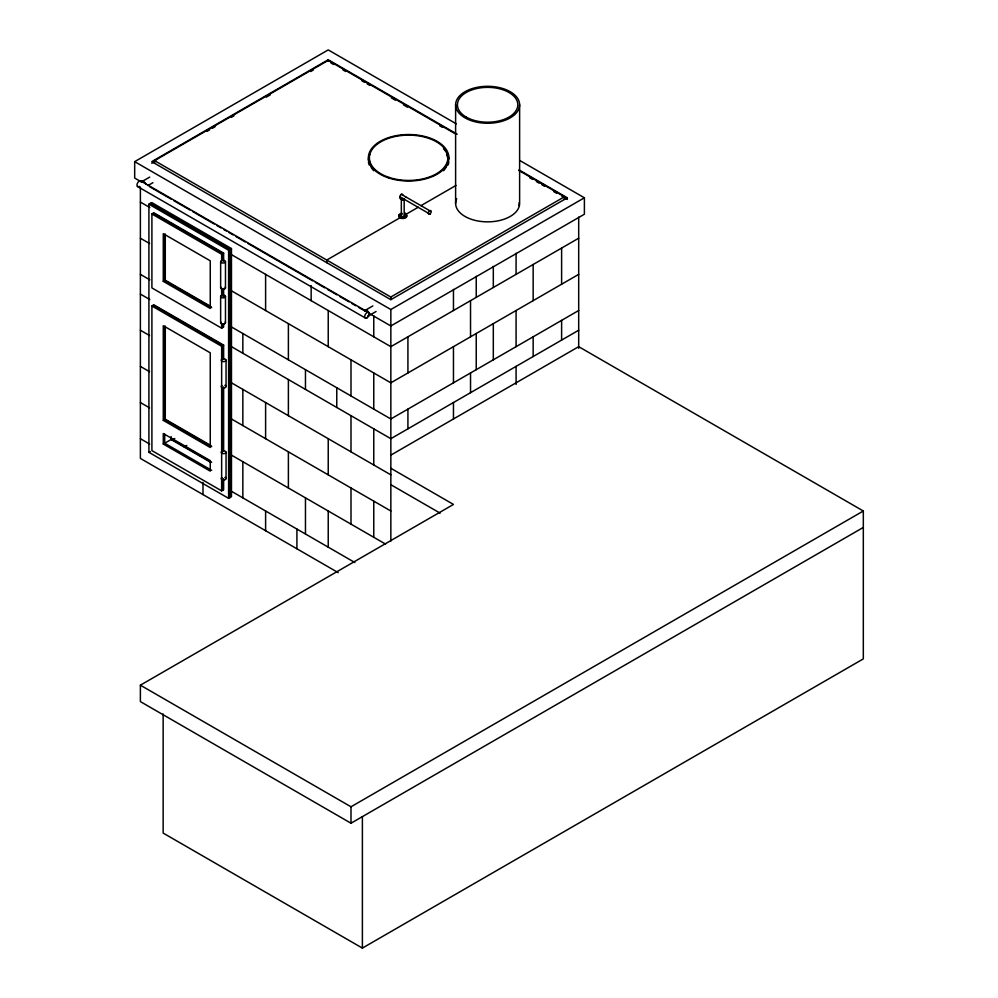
<?xml version="1.0" encoding="UTF-8"?>
<svg xmlns="http://www.w3.org/2000/svg" width="998" height="998" viewBox="0 0 998 998"><rect width="100%" height="100%" fill="white"/><g stroke="black" fill="none" stroke-linecap="round" stroke-linejoin="round"><path stroke-width="1.5" d="M364.769 311.039L364.969 310.603A3.219 1.859 60 0 1 368.923 312.873L369.148 313.634A3.219 1.859 60 0 1 367.538 315.929M141.429 181.96L134.68 178.068L134.68 161.639L328.23 49.9L456.311 123.852M457.171 134.206L328.23 59.755L151.758 161.639L390.842 299.674L567.313 197.791L567.313 199.438L561.936 196.332M154.565 163.26L154.565 160.628L328.192 60.391L455.986 134.181M151.758 163.285L155.8 160.952M206.998 131.399L209.692 129.84M212.387 128.28L215.069 126.734M231.237 117.402L233.931 115.843M266.266 97.18L270.308 94.847M310.715 71.519L313.409 69.96M142.19 181.436L149.712 177.095M147.916 185.566L152.931 182.671M148.914 204.203L151.758 202.557L231.461 248.564L231.461 496.705L228.604 498.339L148.914 452.331L148.914 204.203L228.604 250.211L231.461 248.564M223.627 323.951L223.627 327.032L221.643 328.18L151.908 287.923L151.908 213.984L153.892 212.823L223.627 253.093L223.627 260.79M163.285 281.349L210.254 308.469L210.254 260.815L163.285 233.694L163.285 281.349L165.281 280.201L210.902 306.536M151.908 213.984L221.643 254.241L223.627 253.093M223.627 478.828L223.627 489.719L221.643 490.866L151.908 450.609L151.908 305.999L153.892 304.852L223.627 345.108L223.627 359.105M429.801 210.753L401.333 194.323A2.008 1.16 -60 0 0 399.911 196.781L399.911 198.427L402.755 200.074L404.178 199.251L404.178 217.838M402.132 216.529L326.77 260.041L326.77 262.674M406.174 214.208L418.287 207.21M420.981 205.65L455.974 185.453M151.908 305.999L221.643 346.256L223.627 345.108M163.285 420.37L210.254 447.491L210.254 352.83L163.285 325.722L163.285 420.37L165.281 419.222L210.902 445.557M365.33 310.266L372.853 305.924M154.565 160.628L390.804 297.017L564.419 196.781L564.419 199.413M368.561 315.842L376.071 311.501M134.68 161.639L390.842 309.53L584.391 197.791L584.391 214.221L390.842 325.959L369.272 313.509M148.914 452.331L150.336 451.508M163.285 444.035L210.254 471.143L210.254 460.627L163.285 433.519L163.285 444.035L171.12 439.519L210.828 462.448M172.105 440.093L174.775 438.559M221.643 419.222L223.065 418.399M184.168 446.942L186.776 445.432M578.69 238.21L390.842 346.668L230.476 254.078M578.69 274.363L390.842 382.82L231.074 290.58M578.69 310.515L390.842 418.973L230.713 326.521M578.69 330.238L390.842 438.696L230.713 346.244M390.842 455.125L578.69 346.668L863.32 511.001L863.32 658.892L362.386 948.1L163.148 833.068L163.148 713.982M863.32 527.431L350.997 823.213L140.381 701.606L140.381 685.177L453.466 504.427L390.842 468.274M140.381 685.177L350.997 806.783L863.32 511.001M139.258 186.401L138.959 186.564A3.219 1.859 -60 0 1 137 185.428L137 184.742A3.219 1.859 -60 0 1 139.271 181.162A3.219 1.859 -60 0 1 141.516 182.147L141.828 181.773A3.219 1.859 60 0 1 145.77 184.044M404.115 217.04L404.202 217.015A2.008 1.16 0 0 0 404.514 216.766M519.671 160.429L584.391 197.791M518.96 169.872L567.313 197.791M519.06 170.596L564.419 196.781M330.912 62.949L333.606 64.508M343 69.935L345.695 71.482M361.812 80.788L364.495 82.335M367.177 83.894L369.871 85.441M391.353 97.854L395.383 100.174M403.441 104.827L407.471 107.16M439.706 125.76L442.401 127.32M529.701 177.719L532.383 179.278M536.413 181.599L539.107 183.145M541.789 184.705L544.471 186.252M553.878 191.678L556.56 193.225M399.911 196.781L429.801 214.034M140.656 180.9L368.761 312.611M149.513 186.638L171.082 199.089M173.789 200.648L189.957 209.992M192.664 211.539L214.233 224.001M216.928 225.548L220.97 227.893M223.664 229.44L226.359 231M229.066 232.559L233.108 234.892M235.802 236.451L245.234 241.903M247.941 243.462L312.648 280.825M315.343 282.372L324.787 287.823M327.481 289.383L336.912 294.834M339.607 296.381L349.051 301.833M351.745 303.392L355.787 305.725M358.482 307.284L365.231 311.176M137.45 186.426L365.567 318.137M150.336 203.38L230.039 249.388L230.039 497.528M140.381 202.07L149.787 207.497M153.33 213.16L223.065 253.417L223.065 261.114M140.381 238.223L149.575 243.524M211.676 307.646L164.707 280.525L164.707 234.418M140.381 274.363L149.812 279.814M140.381 294.086L149.812 299.537M153.33 305.176L223.065 345.433L223.065 359.43M140.381 330.238L149.575 335.553M231.025 382.571L390.842 474.848M390.842 484.704L440.143 513.159M140.381 366.391L149.575 371.705M231.025 418.723L390.842 511.001M140.381 402.543L149.575 407.858M231.025 454.876L385.59 544.11M211.676 446.667L164.707 419.547L164.707 326.446M171.681 439.182L211.651 462.261M211.676 470.332L164.707 443.212L164.707 434.205M140.381 438.696L149.7 444.085M230.975 491.004L354.876 562.535M338.222 572.64L140.381 458.419L140.381 187M578.69 217.127L578.69 348.314M561.612 248.078L561.612 284.23M561.612 320.383L561.612 340.093M533.157 264.507L533.157 300.66M533.157 336.813L533.157 356.536M519.621 104.778A31.998 18.475 0 0 1 471.617 120.783A31.998 18.475 0 0 1 471.617 88.785A31.998 18.475 0 0 1 519.621 104.778L519.621 203.38A31.998 18.475 0 0 1 483.444 221.693A31.998 18.475 0 0 1 456.71 198.602M516.078 253.28L516.078 274.363M516.078 310.515L516.078 346.668M516.078 366.391L516.078 384.467M493.311 266.429L493.311 287.511M493.311 323.664L493.311 359.816M476.233 276.284L476.233 297.367M476.233 333.519L476.233 369.672M470.532 300.66L470.532 336.813M470.532 372.965L470.532 392.688M455.612 104.778L455.612 203.38M453.466 289.432L453.466 310.515M453.466 346.668L453.466 382.82M453.466 402.543L453.466 419.11M407.92 336.813L407.92 372.965M407.92 409.118L407.92 428.828M402.755 200.074L402.755 198.427A2.008 1.16 -60 0 0 404.552 198.976A2.008 1.16 0 0 1 401.982 199.5A2.008 1.16 0 0 1 400.809 198.128M401.333 197.604L401.333 216.329M390.842 309.53L390.842 541.153M390.804 297.017L390.804 299.649M373.763 315.717L373.763 336.813M373.763 372.965L373.763 409.118M373.763 428.828L373.763 464.981M373.763 501.133L373.763 537.286M362.386 816.638L362.386 948.1M350.997 359.816L350.997 395.969M350.997 415.692L350.997 451.844M350.997 487.997L350.997 524.137M350.997 806.783L350.997 823.213M336.763 387.748L336.763 407.471M328.23 59.755L328.23 61.402M328.23 310.515L328.23 346.668M328.23 438.696L328.23 474.848M328.23 511.001L328.23 547.154M311.151 285.59L311.151 300.66M305.463 369.672L305.463 389.395M305.463 497.852L305.463 534.005M296.917 529.077L296.917 548.788M288.385 323.664L288.385 359.816M288.385 379.539L288.385 415.692M288.385 451.844L288.385 487.997M265.605 274.363L265.605 310.515M265.605 402.543L265.605 438.696M265.605 511.001L265.605 530.711M242.838 333.519L242.838 353.242M242.838 389.395L242.838 425.547M242.838 461.7L242.838 497.852M228.604 250.211L228.604 498.339M226.047 360.228A2.42 1.397 0 0 1 222.417 361.438A2.42 1.397 0 0 1 222.417 359.018A2.42 1.397 0 0 1 226.047 360.228L226.047 386.525M226.047 452.256L226.047 478.541M225.473 261.638A2.42 1.397 0 0 1 221.855 262.836A2.42 1.397 0 0 1 221.855 260.428A2.42 1.397 0 0 1 225.473 261.638L225.473 287.923M225.473 296.468A2.42 1.397 0 0 1 221.855 297.678A2.42 1.397 0 0 1 221.855 295.258A2.42 1.397 0 0 1 225.473 296.468L225.473 322.766M223.627 288.522L223.627 296.219M223.627 387.087L223.627 450.846M223.065 288.846L223.065 296.556M223.065 324.288L223.065 327.369M223.065 387.349L223.065 451.171M223.065 479.14L223.065 490.043M221.643 254.241L221.643 260.403M221.643 288.135L221.643 295.832M221.643 323.564L221.643 328.18M221.643 346.256L221.643 490.866M220.645 261.638L220.645 287.923M220.645 296.468L220.645 322.766M202.993 482.433L202.993 494.571M171.12 436.575L171.12 439.519M165.281 234.081L165.281 280.201M165.281 326.121L165.281 419.222M446.543 166.267A39.246 22.655 0 0 1 443.599 170.695M373.676 170.695A39.246 22.655 0 0 1 370.72 166.267M370.146 164.832A39.246 22.655 0 0 1 369.385 160.404M446.543 154.54A39.246 22.655 0 0 1 447.541 157.447M447.877 160.404A39.246 22.655 0 0 1 447.116 164.832M225.149 322.067A2.42 1.397 0 0 1 223.065 324.15A2.42 1.397 0 0 1 220.97 322.067M225.149 287.224A2.42 1.397 0 0 1 223.065 289.32A2.42 1.397 0 0 1 220.97 287.224M519.222 202.557A30.189 17.428 0 0 1 518.773 205.588M448.801 161.926A40.257 23.241 0 0 1 448.114 164.944M369.16 164.944A40.257 23.241 0 0 1 368.462 161.926M368.387 160.404A40.257 23.241 0 0 1 369.759 154.391M443.486 148.789A40.257 23.241 0 0 1 448.801 158.894M405.6 196.781A2.008 1.16 -60 0 1 405.55 197.23M401.333 194.323A2.008 1.16 -60 0 1 402.755 195.134M406.71 215.705A4.029 2.32 0 0 1 402.057 218.475A4.029 2.32 0 0 1 399.387 214.932M400.934 214.121A4.029 2.32 0 0 1 401.932 213.921M405.762 214.632A4.029 2.32 0 0 1 406.361 215.131M404.514 214.957A2.008 1.16 0 0 1 404.202 216.354L403.778 216.541A2.008 1.16 0 0 1 401.034 216.117A2.008 1.16 0 0 1 401.77 214.52M404.951 213.584A4.029 2.32 0 0 1 405.475 217.252A4.029 2.32 0 0 1 399.188 216.591A4.029 2.32 0 0 1 401.932 213.26M401.346 217.015A2.008 1.16 0 0 1 400.834 216.491M224.837 477.331A2.42 1.397 0 0 1 225.61 479.339A2.42 1.397 0 0 1 222.08 479.614A2.42 1.397 0 0 1 221.918 477.555M224.837 385.315A2.42 1.397 0 0 1 225.61 387.324A2.42 1.397 0 0 1 222.08 387.586A2.42 1.397 0 0 1 221.918 385.54M399.624 216.628L400.136 217.165L399.649 216.554M405.313 213.385L405.824 213.921L405.338 213.31M367.252 317.688L366.653 318.025A3.219 1.859 -60 0 1 365.043 314.944A3.219 1.859 -60 0 1 368.886 312.723A3.219 1.859 -60 0 1 367.252 317.688M389.008 177.407A39.246 22.655 0 0 0 447.877 157.784A39.246 22.655 0 0 0 389.008 138.161A39.246 22.655 0 0 0 389.008 177.407M388.509 177.906A40.257 23.241 0 0 0 448.888 157.784A40.257 23.241 0 0 0 388.509 137.649A40.257 23.241 0 0 0 388.509 177.906M430.163 213.772A2.008 1.16 -60 0 0 430.799 210.653A2.008 1.16 -60 0 0 428.416 212.761A2.008 1.16 -60 0 0 430.163 213.772M466.266 117.103A30.189 17.428 0 0 0 516.777 109.293A30.189 17.428 0 0 0 479.801 87.949A30.189 17.428 0 0 0 466.266 117.103M221.918 453.242A2.42 1.397 0 0 0 225.96 452.618A2.42 1.397 0 0 0 223.003 450.909A2.42 1.397 0 0 0 221.918 453.242"/></g></svg>
